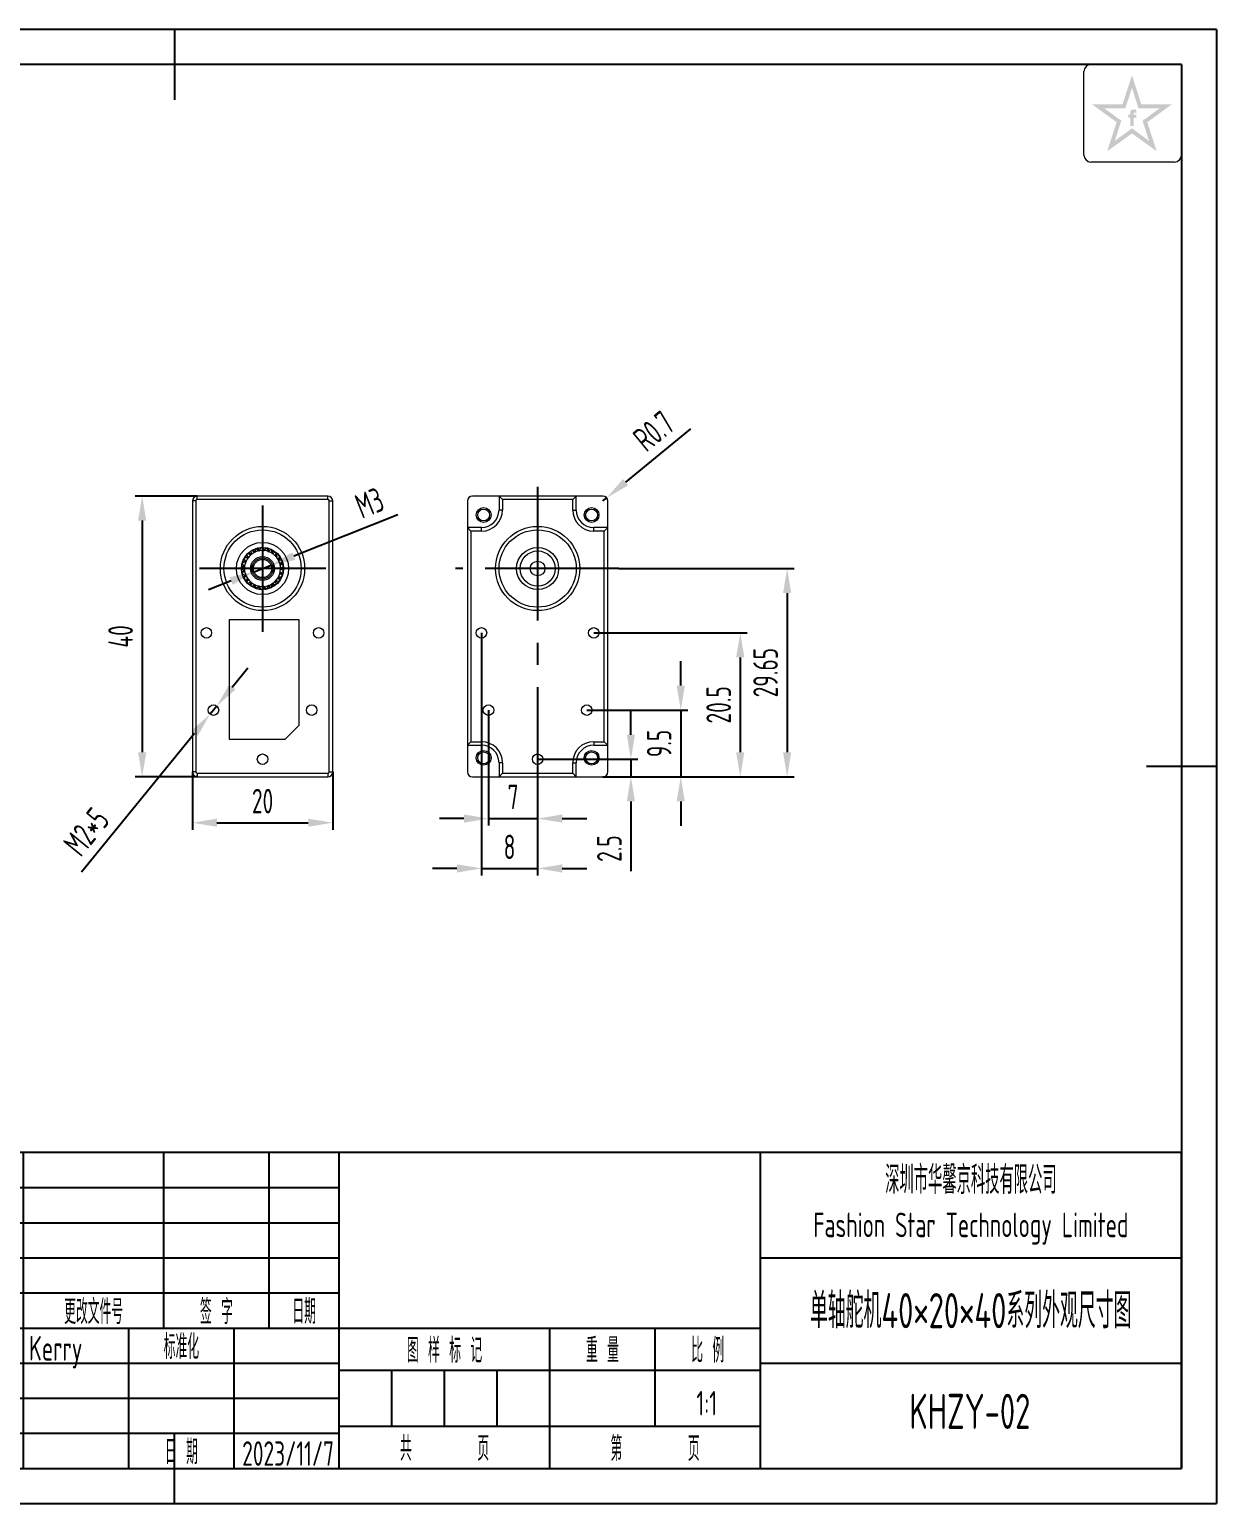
# Model space of a CAD drawing. Header units: inches. Extents: x -25 to 272, y -5 to 205.
# Drawn here: x 102.9 to 272, y -5 to 205 of the extents above; entities that cross this region are included whole.
import ezdxf
from ezdxf.enums import TextEntityAlignment as Align

# ---------------------------------------------------------------- set-up
doc = ezdxf.new("R2010")
doc.units = ezdxf.units.IN
doc.header["$MEASUREMENT"] = 0
doc.linetypes.add('CENTER2', pattern=[28.575, 19.05, -3.175, 3.175, -3.175])
for name, color, linetype in [('1轮廓实线层', 7, 'Continuous'), ('2细线层', 4, 'Continuous'), ('3中心线层', 1, 'CENTER2'), ('6文字层', 3, 'Continuous'), ('7标注层', 4, 'Continuous'), ('图框层', 7, 'Continuous')]:
    doc.layers.add(name, color=color, linetype=linetype)
doc.styles.add('PC_TEXTSTYLE', font='ISOCP.SHX', dxfattribs={"width": 0.707, "bigfont": 'GBCBIG.SHX'})
doc.styles.add('PC_TEXTSTYLE4', font='ISOCP.SHX', dxfattribs={"width": 0.707, "bigfont": 'GBCBIG.SHX'})
doc.dimstyles.new('GB_DIAMETER', dxfattribs={"dimtxt": 3.5, "dimasz": 3.5, "dimexe": 1, "dimexo": 0, "dimgap": 1.5, "dimtad": 1, "dimjust": 4, "dimdsep": 46, "dimtxsty": 'PC_TEXTSTYLE', "dimcen": 0, "dimclrd": 256, "dimclrt": 3, "dimadec": 0, "dimazin": 2, "dimtp": 0.1, "dimtm": 0.1, "dimtfac": 0.71, "dimtdec": 3, "dimtmove": 0, "dimatfit": 2, "dimfxl": 1, "dimtfill": 1, "dimarcsym": 0})
doc.dimstyles.new('GB_LINEAR', dxfattribs={"dimtxt": 3.5, "dimasz": 3.5, "dimexe": 1, "dimexo": 0, "dimgap": 1.5, "dimtad": 1, "dimdsep": 46, "dimtxsty": 'PC_TEXTSTYLE', "dimcen": 0, "dimclrd": 256, "dimclrt": 3, "dimadec": 0, "dimazin": 2, "dimtp": 0.1, "dimtm": 0.1, "dimtfac": 0.71, "dimtdec": 3, "dimtmove": 0, "dimatfit": 3, "dimfxl": 1, "dimtfill": 1, "dimarcsym": 0})
doc.dimstyles.new('GB_RADIAL', dxfattribs={"dimtxt": 3.5, "dimasz": 3.5, "dimexe": 1, "dimexo": 0, "dimgap": 1.5, "dimtad": 1, "dimjust": 4, "dimdsep": 46, "dimtxsty": 'PC_TEXTSTYLE', "dimcen": 0, "dimclrd": 256, "dimclrt": 3, "dimadec": 0, "dimazin": 2, "dimtp": 0.1, "dimtm": 0.1, "dimtfac": 0.71, "dimtdec": 3, "dimtmove": 0, "dimatfit": 2, "dimfxl": 1, "dimtfill": 1, "dimarcsym": 0})

# ---------------------------------------------------------------- blocks, each defined once
blk = doc.blocks.new('ZwmFrameMain_A4^_^无分区图框^_^landscape')
at = {"layer": '1轮廓实线层'}
for p, q in [((123.5, 205), (123.5, 195)), ((267, 200), (0, 200)), ((267, 200), (267, 0)), ((272, 100), (262, 100)), ((123.5, -5), (123.5, 5)), ((0, 0), (267, 0))]:
    blk.add_line(p, q, dxfattribs=at)
at = {"layer": '2细线层'}
for p, q in [((272, 205), (-25, 205)), ((272, 205), (272, -5)), ((-25, -5), (272, -5))]:
    blk.add_line(p, q, dxfattribs=at)
blk = doc.blocks.new('ZwmFrameMain_标题栏1')
at = {"layer": '1轮廓实线层'}
for p, q in [((-180, 0), (-180, 45)), ((0, 45), (-180, 45)), ((-172, 20), (-172, 45)), ((-165, 20), (-165, 45)), ((-145, 20), (-145, 45)), ((-130, 20), (-130, 45)), ((-120, 0), (-120, 45)), ((0, 0), (0, 45)), ((-60, 30), (0, 30)), ((-180, 20), (-60, 20)), ((-165, 0), (-165, 20)), ((-150, 0), (-150, 20)), ((-135, 0), (-135, 20)), ((-60, 15), (0, 15)), ((-180, 0), (0, 0))]:
    blk.add_line(p, q, dxfattribs=at)
at = {"layer": '1轮廓实线层', "color": 7}
for p, q in [((-60, 0), (-60, 45)), ((-180, 25), (-120, 25))]:
    blk.add_line(p, q, dxfattribs=at)
at = {"layer": '2细线层'}
for p, q in [((-180, 40), (-120, 40)), ((-180, 35), (-120, 35)), ((-180, 30), (-120, 30)), ((-90, 0), (-90, 20)), ((-75, 6), (-75, 20)), ((-180, 15), (-120, 15)), ((-120, 14), (-60, 14)), ((-112.5, 6), (-112.5, 14)), ((-105, 6), (-105, 14)), ((-97.5, 6), (-97.5, 14)), ((-180, 10), (-120, 10)), ((-180, 5), (-120, 5)), ((-120, 6), (-60, 6))]:
    blk.add_line(p, q, dxfattribs=at)
at = {"layer": '6文字层', "style": 'PC_TEXTSTYLE', "width": 0.667}
for s, p in [('标记', (-176, 22.5)), ('处数', (-168.5, 22.5)), (' 更改文件号 ', (-155, 22.5)), (' 签 字 ', (-137.5, 22.5)), (' 日期 ', (-125, 22.5)), (' 设 计 ', (-172.5, 17.51)), (' 标准化 ', (-142.5, 17.51)), (' 图 样 标 记 ', (-105, 17)), (' 重 量 ', (-82.5, 17)), (' 比 例 ', (-67.5, 17)), (' 审 核 ', (-172.5, 7.5)), (' 工 艺 ', (-172.5, 2.5)), (' 日 期 ', (-142.5, 2.5)), ('共       页', (-105, 3)), ('第       页', (-75, 3))]:
    blk.add_text(s, height=3.5, dxfattribs=at).set_placement(p, align=Align.MIDDLE)
at = {"layer": '6文字层', "style": 'PC_TEXTSTYLE', "flags": 8}
for tag, height, width, p, p2 in [('企业名称', 5, 3.445461, (-54.29, 34.82), (-5.27, 34.82)), ('产品名称或材料标记', 7, 1.034456, (-113.46, 28.64), (-66.42, 28.64)), ('图样名称', 5, 3.480264, (-54.79, 19.98), (-5.27, 19.98)), ('标准化', 3.5, 1.756036, (-133.83, 15.37), (-120.75, 15.37)), ('重量', 3.5, 2.448074, (-88.46, 7.54), (-76.55, 7.54)), ('比例', 3.5, 2.367734, (-73.35, 7.54), (-61.93, 7.54)), ('图样代号', 5, 3.489916, (-54.79, 5.63), (-5.52, 5.63)), ('审核', 3.5, 2.723972, (-163.99, 5.37), (-150.63, 5.37)), ('工艺', 3.5, 2.851598, (-164.21, 0.37), (-150.89, 0.37)), ('共几页', 3.5, 0.953151, (-108.58, 1.48), (-101.56, 1.48)), ('日期', 3.5, 2.733185, (-133.83, 0.37), (-120.75, 0.37))]:
    blk.add_attdef(tag, text='', height=height, dxfattribs=dict(at, width=width)).set_placement(p, p2, align=Align.FIT)
at = {"layer": '6文字层', "style": 'PC_TEXTSTYLE', "width": 9.901758, "flags": 8}
blk.add_attdef('设计', text='', height=3.5, rotation=359.5768, dxfattribs=at).set_placement((-164.23, 15.37), (-150.37, 15.27), align=Align.FIT)
at = {"layer": '6文字层', "color": 3, "style": 'PC_TEXTSTYLE', "width": 0.96618, "flags": 8}
blk.add_attdef('第几页', text='', height=3.5, dxfattribs=at).set_placement((-78.29, 1.5), (-71.16, 1.5), align=Align.FIT)
at = {"layer": '6文字层', "color": 0, "style": 'PC_TEXTSTYLE', "width": 0.715273, "flags": 8}
blk.add_attdef('图纸张数', text='', height=3.5, dxfattribs=at).set_placement((-2.66, -3.87), (4.46, -3.87), align=Align.FIT)
blk = doc.blocks.new('*D6')
at = {"layer": '7标注层', "color": 0, "lineweight": -2}
for p, q in [((126.77, 138.53), (117.91, 138.53)), ((126.77, 98.53), (117.91, 98.53))]:
    blk.add_line(p, q, dxfattribs=at)
at = {"layer": '7标注层', "lineweight": -2}
blk.add_line((118.91, 135.03), (118.91, 102.03), dxfattribs=at)
at = {"layer": '7标注层'}
for points in [[(119.5, 135.03), (118.33, 135.03), (118.91, 138.53)], [(118.33, 102.03), (119.5, 102.03), (118.91, 98.53)]]:
    blk.add_solid(points, dxfattribs=at)
at = {"layer": 'Defpoints', "color": 0}
for p in [(126.77, 138.53), (118.91, 98.53), (126.77, 98.53)]:
    blk.add_point(p, dxfattribs=at)
at = {"layer": '7标注层', "color": 3, "insert": (115.84, 118.53), "char_height": 3.5, "attachment_point": 5, "rotation": 90, "style": 'PC_TEXTSTYLE', "bg_fill": 3, "box_fill_scale": 1.25, "bg_fill_color": 257, "bg_fill_transparency": 0}
blk.add_mtext('40', dxfattribs=at)
blk = doc.blocks.new('*D7')
at = {"layer": '7标注层', "color": 0, "lineweight": -2}
for p, q in [((126.07, 99.23), (126.07, 90.99)), ((146.07, 99.23), (146.07, 90.99))]:
    blk.add_line(p, q, dxfattribs=at)
at = {"layer": '7标注层', "lineweight": -2}
blk.add_line((129.57, 91.99), (142.57, 91.99), dxfattribs=at)
at = {"layer": '7标注层'}
for points in [[(129.57, 92.57), (129.57, 91.41), (126.07, 91.99)], [(142.57, 91.41), (142.57, 92.57), (146.07, 91.99)]]:
    blk.add_solid(points, dxfattribs=at)
at = {"layer": 'Defpoints', "color": 0}
for p in [(126.07, 99.23), (146.07, 99.23), (146.07, 91.99)]:
    blk.add_point(p, dxfattribs=at)
at = {"layer": '7标注层', "color": 3, "insert": (136.07, 95.07), "char_height": 3.5, "attachment_point": 5, "style": 'PC_TEXTSTYLE', "bg_fill": 3, "box_fill_scale": 1.25, "bg_fill_color": 257, "bg_fill_transparency": 0}
blk.add_mtext('20', dxfattribs=at)
blk = doc.blocks.new('*D8')
at = {"layer": '7标注层', "lineweight": -2}
for p, q in [((155.34, 135.85), (140.53, 129.97)), ((134.86, 127.73), (137.27, 128.68)), ((131.6, 126.44), (128.35, 125.15))]:
    blk.add_line(p, q, dxfattribs=at)
at = {"layer": '7标注层'}
for points in [[(140.31, 130.52), (140.74, 129.43), (137.27, 128.68)], [(131.82, 125.89), (131.39, 126.98), (134.86, 127.73)]]:
    blk.add_solid(points, dxfattribs=at)
at = {"layer": 'Defpoints', "color": 0}
for p in [(137.27, 128.68), (134.86, 127.73)]:
    blk.add_point(p, dxfattribs=at)
at = {"layer": '7标注层', "color": 3, "insert": (151.31, 137.56), "char_height": 3.5, "attachment_point": 5, "rotation": 21.6304, "style": 'PC_TEXTSTYLE', "bg_fill": 3, "box_fill_scale": 1.25, "bg_fill_color": 257, "bg_fill_transparency": 0}
blk.add_mtext('M3', dxfattribs=at)
blk = doc.blocks.new('*D9')
at = {"layer": '7标注层', "color": 0, "lineweight": -2}
for p, q in [((168.26, 108.03), (168.26, 91.58)), ((175.26, 97.48), (175.26, 91.58))]:
    blk.add_line(p, q, dxfattribs=at)
at = {"layer": '7标注层', "lineweight": -2}
for p, q in [((164.76, 92.58), (161.26, 92.58)), ((168.26, 92.58), (175.26, 92.58)), ((178.76, 92.58), (182.26, 92.58))]:
    blk.add_line(p, q, dxfattribs=at)
at = {"layer": '7标注层'}
for points in [[(164.76, 92), (164.76, 93.17), (168.26, 92.58)], [(178.76, 93.17), (178.76, 92), (175.26, 92.58)]]:
    blk.add_solid(points, dxfattribs=at)
at = {"layer": 'Defpoints', "color": 0}
blk.add_point((168.26, 108.03), dxfattribs=at)
at = {"layer": '7标注层', "color": 3, "insert": (171.76, 95.66), "char_height": 3.5, "attachment_point": 5, "style": 'PC_TEXTSTYLE', "bg_fill": 3, "box_fill_scale": 1.25, "bg_fill_color": 257, "bg_fill_transparency": 0}
blk.add_mtext('7', dxfattribs=at)
at = {"layer": 'Defpoints', "color": 0}
for p in [(175.26, 97.48), (175.26, 92.58)]:
    blk.add_point(p, dxfattribs=at)
blk = doc.blocks.new('*D10')
at = {"layer": '7标注层', "color": 0, "lineweight": -2}
for p, q in [((167.26, 119.03), (167.26, 84.48)), ((175.26, 97.48), (175.26, 84.48))]:
    blk.add_line(p, q, dxfattribs=at)
at = {"layer": '7标注层', "lineweight": -2}
for p, q in [((163.76, 85.48), (160.26, 85.48)), ((167.26, 85.48), (175.26, 85.48)), ((178.76, 85.48), (182.26, 85.48))]:
    blk.add_line(p, q, dxfattribs=at)
at = {"layer": '7标注层'}
for points in [[(163.76, 84.89), (163.76, 86.06), (167.26, 85.48)], [(178.76, 86.06), (178.76, 84.89), (175.26, 85.48)]]:
    blk.add_solid(points, dxfattribs=at)
at = {"layer": 'Defpoints', "color": 0}
for p in [(167.26, 119.03), (175.26, 97.48), (175.26, 85.48)]:
    blk.add_point(p, dxfattribs=at)
at = {"layer": '7标注层', "color": 3, "insert": (171.26, 88.55), "char_height": 3.5, "attachment_point": 5, "style": 'PC_TEXTSTYLE', "bg_fill": 3, "box_fill_scale": 1.25, "bg_fill_color": 257, "bg_fill_transparency": 0}
blk.add_mtext('8', dxfattribs=at)
blk = doc.blocks.new('*D11')
at = {"layer": '7标注层', "lineweight": -2}
for p, q in [((188.55, 104.53), (188.55, 108.03)), ((188.55, 101.03), (188.55, 98.53)), ((188.55, 95.03), (188.55, 85.07))]:
    blk.add_line(p, q, dxfattribs=at)
at = {"layer": '7标注层', "color": 0, "lineweight": -2}
for p, q in [((175.26, 101.03), (189.55, 101.03)), ((184.56, 98.53), (189.55, 98.53))]:
    blk.add_line(p, q, dxfattribs=at)
at = {"layer": '7标注层'}
for points in [[(187.97, 104.53), (189.14, 104.53), (188.55, 101.03)], [(189.14, 95.03), (187.97, 95.03), (188.55, 98.53)]]:
    blk.add_solid(points, dxfattribs=at)
at = {"layer": 'Defpoints', "color": 0}
for p in [(175.26, 101.03), (184.56, 98.53), (188.55, 98.53)]:
    blk.add_point(p, dxfattribs=at)
at = {"layer": '7标注层', "color": 3, "insert": (185.48, 88.3), "char_height": 3.5, "attachment_point": 5, "rotation": 90, "style": 'PC_TEXTSTYLE', "bg_fill": 3, "box_fill_scale": 1.25, "bg_fill_color": 257, "bg_fill_transparency": 0}
blk.add_mtext('2.5', dxfattribs=at)
blk = doc.blocks.new('*D12')
at = {"layer": '7标注层', "lineweight": -2}
for p, q in [((195.66, 111.53), (195.66, 115.03)), ((195.66, 108.03), (195.66, 98.53)), ((195.66, 95.03), (195.66, 91.53))]:
    blk.add_line(p, q, dxfattribs=at)
at = {"layer": '7标注层', "color": 0, "lineweight": -2}
for p, q in [((182.26, 108.03), (196.66, 108.03)), ((184.56, 98.53), (196.66, 98.53))]:
    blk.add_line(p, q, dxfattribs=at)
at = {"layer": '7标注层'}
for points in [[(195.07, 111.53), (196.24, 111.53), (195.66, 108.03)], [(196.24, 95.03), (195.07, 95.03), (195.66, 98.53)]]:
    blk.add_solid(points, dxfattribs=at)
at = {"layer": 'Defpoints', "color": 0}
for p in [(182.26, 108.03), (184.56, 98.53), (195.66, 98.53)]:
    blk.add_point(p, dxfattribs=at)
at = {"layer": '7标注层', "color": 3, "insert": (192.58, 103.28), "char_height": 3.5, "attachment_point": 5, "rotation": 90, "style": 'PC_TEXTSTYLE', "bg_fill": 3, "box_fill_scale": 1.25, "bg_fill_color": 257, "bg_fill_transparency": 0}
blk.add_mtext('9.5', dxfattribs=at)
blk = doc.blocks.new('*D13')
at = {"layer": '7标注层', "color": 0, "lineweight": -2}
for p, q in [((183.26, 119.03), (205.14, 119.03)), ((196.66, 98.53), (205.14, 98.53))]:
    blk.add_line(p, q, dxfattribs=at)
at = {"layer": '7标注层', "lineweight": -2}
blk.add_line((204.14, 115.53), (204.14, 102.03), dxfattribs=at)
at = {"layer": '7标注层'}
for points in [[(204.72, 115.53), (203.55, 115.53), (204.14, 119.03)], [(203.55, 102.03), (204.72, 102.03), (204.14, 98.53)]]:
    blk.add_solid(points, dxfattribs=at)
at = {"layer": 'Defpoints', "color": 0}
for p in [(183.26, 119.03), (196.66, 98.53), (204.14, 98.53)]:
    blk.add_point(p, dxfattribs=at)
at = {"layer": '7标注层', "color": 3, "insert": (201.06, 108.78), "char_height": 3.5, "attachment_point": 5, "rotation": 90, "style": 'PC_TEXTSTYLE', "bg_fill": 3, "box_fill_scale": 1.25, "bg_fill_color": 257, "bg_fill_transparency": 0}
blk.add_mtext('20.5', dxfattribs=at)
blk = doc.blocks.new('*D14')
at = {"layer": '7标注层', "color": 0, "lineweight": -2}
for p, q in [((186.85, 128.21), (211.82, 128.21)), ((184.56, 98.53), (211.82, 98.53))]:
    blk.add_line(p, q, dxfattribs=at)
at = {"layer": '7标注层', "lineweight": -2}
blk.add_line((210.82, 124.71), (210.82, 102.03), dxfattribs=at)
at = {"layer": '7标注层'}
for points in [[(211.4, 124.71), (210.23, 124.71), (210.82, 128.21)], [(210.23, 102.03), (211.4, 102.03), (210.82, 98.53)]]:
    blk.add_solid(points, dxfattribs=at)
at = {"layer": 'Defpoints', "color": 0}
for p in [(186.85, 128.21), (184.56, 98.53), (210.82, 98.53)]:
    blk.add_point(p, dxfattribs=at)
at = {"layer": '7标注层', "color": 3, "insert": (207.74, 113.37), "char_height": 3.5, "attachment_point": 5, "rotation": 90, "style": 'PC_TEXTSTYLE', "bg_fill": 3, "box_fill_scale": 1.25, "bg_fill_color": 257, "bg_fill_transparency": 0}
blk.add_mtext('29.65', dxfattribs=at)
blk = doc.blocks.new('*D15')
at = {"layer": '7标注层', "lineweight": -2}
for p, q in [((197.03, 148.09), (187.8, 140.5)), ((184.56, 137.83), (185.1, 138.28))]:
    blk.add_line(p, q, dxfattribs=at)
at = {"layer": '7标注层'}
blk.add_solid([(187.43, 140.95), (188.17, 140.05), (185.1, 138.28)], dxfattribs=at)
at = {"layer": 'Defpoints', "color": 0}
for p in [(184.56, 137.83), (185.1, 138.28)]:
    blk.add_point(p, dxfattribs=at)
at = {"layer": '7标注层', "color": 3, "insert": (191.81, 147.78), "char_height": 3.5, "attachment_point": 5, "rotation": 39.4497, "style": 'PC_TEXTSTYLE', "bg_fill": 3, "box_fill_scale": 1.25, "bg_fill_color": 257, "bg_fill_transparency": 0}
blk.add_mtext('R0.7', dxfattribs=at)
blk = doc.blocks.new('*D16')
at = {"layer": '7标注层', "lineweight": -2}
for p, q in [((131.75, 111.32), (133.96, 114.04)), ((129.54, 108.61), (128.59, 107.45)), ((110.28, 85), (126.38, 104.74))]:
    blk.add_line(p, q, dxfattribs=at)
at = {"layer": '7标注层'}
for points in [[(131.3, 111.69), (132.2, 110.96), (129.54, 108.61)], [(126.83, 104.37), (125.93, 105.11), (128.59, 107.45)]]:
    blk.add_solid(points, dxfattribs=at)
at = {"layer": 'Defpoints', "color": 0}
for p in [(128.59, 107.45), (129.54, 108.61)]:
    blk.add_point(p, dxfattribs=at)
at = {"layer": '7标注层', "color": 3, "insert": (110.96, 90.7), "char_height": 3.5, "attachment_point": 5, "rotation": 50.7993, "style": 'PC_TEXTSTYLE', "bg_fill": 3, "box_fill_scale": 1.25, "bg_fill_color": 257, "bg_fill_transparency": 0}
blk.add_mtext('M2*5', dxfattribs=at)

msp = doc.modelspace()

# ---------------------------------------------------------------- hatches: boundary and pattern name
at = {"layer": '6文字层', "lineweight": 5}
h = msp.add_hatch(color=2, dxfattribs=at)
edge = h.paths.add_edge_path(flags=0)
edge.add_line((260.172, 192.419), (260.567, 192.419))
edge.add_line((260.567, 192.419), (260.567, 192.845))
edge.add_line((260.567, 192.845), (260.176, 192.845))
edge.add_line((260.176, 192.845), (260.176, 193.053))
edge.add_spline(control_points=[(260.176, 193.053), (260.176, 193.078), (260.175, 193.174), (260.364, 193.144), (260.482, 193.127), (260.549, 193.11), (260.577, 193.102)], knot_values=[0, 0, 0, 0, 1.4943482, 5.8188355, 8.4876202, 10.3632598, 10.3632598, 10.3632598, 10.3632598], degree=3, periodic=0)
edge.add_line((260.577, 193.102), (260.577, 193.539))
edge.add_spline(control_points=[(260.577, 193.539), (260.505, 193.556), (260.332, 193.597), (260.084, 193.618), (259.855, 193.514), (259.739, 193.37), (259.72, 193.26), (259.714, 193.229)], knot_values=[0, 0, 0, 0, 4.9341397, 11.9452686, 16.0265909, 21.3569295, 23.4510995, 23.4510995, 23.4510995, 23.4510995], degree=3, periodic=0)
edge.add_line((259.714, 193.229), (259.714, 192.845))
edge.add_line((259.714, 192.845), (259.428, 192.845))
edge.add_line((259.428, 192.845), (259.428, 192.419))
edge.add_line((259.428, 192.419), (259.717, 192.419))
edge.add_line((259.717, 192.419), (259.717, 191.229))
edge.add_line((259.717, 191.229), (260.172, 191.229))
edge.add_line((260.172, 191.229), (260.172, 192.419))
h.paths.add_polyline_path([(265.628, 194.333), (261.288, 194.333), (259.948, 198.473), (258.608, 194.333), (254.268, 194.333), (257.762, 191.785), (256.422, 187.656), (259.948, 190.181), (263.474, 187.656), (262.134, 191.785)])
h.paths.add_polyline_path([(261.461, 191.997), (262.394, 189.124), (259.948, 190.914), (257.502, 189.124), (258.434, 191.997), (255.981, 193.786), (259.012, 193.786), (259.948, 196.673), (260.883, 193.786), (263.915, 193.786)], flags=16)

# ---------------------------------------------------------------- linework, layer by layer
at = {"color": 7, "lineweight": 0}
for p, q in [((126.565, 137.831), (126.065, 137.831)), ((126.065, 137.831), (126.065, 99.231)), ((126.565, 137.831), (126.565, 99.231)), ((145.365, 138.531), (126.765, 138.531)), ((126.765, 138.031), (126.765, 138.531)), ((145.365, 138.031), (126.765, 138.031)), ((145.365, 138.031), (145.365, 138.531)), ((145.565, 137.831), (146.065, 137.831)), ((145.565, 99.231), (145.565, 137.831)), ((146.065, 99.231), (146.065, 137.831)), ((134.361, 130.157), (133.964, 130.305)), ((134.464, 130.271), (134.1, 130.432)), ((134.397, 130.663), (134.468, 130.245)), ((134.9, 130.52), (134.552, 130.761)), ((135.027, 130.604), (134.716, 130.851)), ((135.061, 131), (135.025, 130.579)), ((135.512, 130.737), (135.235, 131.057)), ((135.657, 130.787), (135.416, 131.104)), ((135.787, 131.163), (135.648, 130.763)), ((136.159, 130.795), (135.971, 131.174)), ((136.311, 130.807), (136.157, 131.174)), ((136.531, 131.139), (136.297, 130.786)), ((136.8, 130.69), (136.712, 131.104)), ((136.951, 130.665), (136.893, 131.058)), ((137.246, 130.931), (136.932, 130.647)), ((137.395, 130.43), (137.412, 130.853)), ((137.887, 130.551), (137.512, 130.355)), ((137.534, 130.367), (137.576, 130.763)), ((137.906, 130.029), (138.028, 130.434)), ((138.026, 129.934), (138.164, 130.307)), ((133.487, 128.461), (133.097, 128.297)), ((133.097, 128.114), (133.487, 127.95)), ((133.484, 128.614), (133.108, 128.484)), ((133.167, 128.855), (133.504, 128.599)), ((133.632, 129.095), (133.213, 129.033)), ((133.667, 129.244), (133.27, 129.21)), ((133.42, 129.555), (133.683, 129.223)), ((133.929, 129.672), (133.508, 129.716)), ((134, 129.807), (133.608, 129.874)), ((133.839, 130.171), (134.011, 129.784)), ((138.413, 130.025), (138.001, 129.928)), ((138.302, 129.514), (138.521, 129.876)), ((138.792, 129.384), (138.368, 129.393)), ((138.394, 129.392), (138.621, 129.719)), ((138.557, 128.917), (138.859, 129.213)), ((138.999, 128.669), (138.591, 128.783)), ((138.616, 128.776), (138.917, 129.036)), ((138.655, 128.275), (139.022, 128.487)), ((139.022, 127.925), (138.655, 128.136)), ((138.678, 128.123), (139.034, 128.3)), ((133.463, 127.96), (133.132, 127.739)), ((133.504, 127.812), (133.167, 127.556)), ((133.213, 127.378), (133.632, 127.317)), ((133.606, 127.32), (133.34, 127.025)), ((133.683, 127.188), (133.42, 126.856)), ((133.508, 126.695), (133.929, 126.739)), ((133.904, 126.737), (133.72, 126.384)), ((134.011, 126.627), (133.839, 126.24)), ((133.964, 126.107), (134.361, 126.254)), ((134.337, 126.245), (134.246, 125.858)), ((134.468, 126.166), (134.397, 125.748)), ((137.512, 126.056), (137.887, 125.86)), ((138.028, 125.977), (137.906, 126.382)), ((137.913, 126.358), (138.294, 126.243)), ((138.001, 126.483), (138.413, 126.386)), ((138.521, 126.535), (138.302, 126.897)), ((138.315, 126.875), (138.712, 126.859)), ((138.368, 127.019), (138.792, 127.027)), ((138.859, 127.198), (138.557, 127.494)), ((138.575, 127.476), (138.964, 127.559)), ((138.591, 127.629), (138.999, 127.742)), ((134.552, 125.65), (134.9, 125.892)), ((134.879, 125.877), (134.887, 125.479)), ((135.025, 125.833), (135.061, 125.411)), ((135.235, 125.354), (135.512, 125.674)), ((135.495, 125.655), (135.602, 125.272)), ((135.648, 125.648), (135.787, 125.249)), ((135.971, 125.237), (136.159, 125.616)), ((136.147, 125.593), (136.346, 125.249)), ((136.297, 125.625), (136.531, 125.272)), ((136.712, 125.307), (136.8, 125.721)), ((136.795, 125.696), (137.073, 125.412)), ((136.932, 125.764), (137.246, 125.48)), ((137.412, 125.559), (137.395, 125.982)), ((137.396, 125.956), (137.736, 125.75)), ((126.565, 99.231), (126.065, 99.231)), ((126.765, 99.031), (126.765, 98.531)), ((126.765, 99.031), (145.365, 99.031)), ((145.365, 99.031), (145.365, 98.531)), ((145.565, 99.231), (146.065, 99.231)), ((126.765, 98.531), (145.365, 98.531))]:
    msp.add_line(p, q, dxfattribs=at)
at = {"color": 7, "linetype": 'Continuous', "lineweight": 0}
for p, q in [((165.26, 137.831), (165.26, 99.231)), ((184.56, 138.531), (165.96, 138.531)), ((169.76, 138.531), (170.26, 138.031)), ((169.76, 138.531), (169.76, 136.531)), ((170.26, 136.531), (169.76, 136.531)), ((180.26, 138.031), (170.26, 138.031)), ((170.26, 138.031), (170.26, 136.531)), ((180.26, 138.031), (180.76, 138.531)), ((180.26, 136.531), (180.26, 138.031)), ((180.26, 136.531), (180.76, 136.531)), ((180.76, 136.531), (180.76, 138.531)), ((185.26, 99.231), (185.26, 137.831)), ((167.26, 134.031), (165.26, 134.031)), ((165.76, 133.531), (165.26, 134.031)), ((167.26, 133.531), (165.76, 133.531)), ((165.76, 133.531), (165.76, 103.531)), ((167.26, 133.531), (167.26, 134.031)), ((185.26, 134.031), (183.26, 134.031)), ((183.26, 133.531), (183.26, 134.031)), ((184.76, 133.531), (183.26, 133.531)), ((185.26, 134.031), (184.76, 133.531)), ((184.76, 103.531), (184.76, 133.531)), ((131.288, 120.897), (131.288, 103.897)), ((141.288, 120.897), (131.288, 120.897)), ((141.288, 105.897), (141.288, 120.897)), ((141.288, 105.897), (139.288, 103.897)), ((131.288, 103.897), (139.288, 103.897)), ((165.26, 103.031), (165.76, 103.531)), ((165.26, 103.031), (167.26, 103.031)), ((165.76, 103.531), (167.26, 103.531)), ((167.26, 103.531), (167.26, 103.031)), ((183.26, 103.531), (183.26, 103.031)), ((183.26, 103.531), (184.76, 103.531)), ((183.26, 103.031), (185.26, 103.031)), ((184.76, 103.531), (185.26, 103.031)), ((169.76, 100.531), (169.76, 98.531)), ((170.26, 100.531), (169.76, 100.531)), ((170.26, 99.031), (169.76, 98.531)), ((170.26, 100.531), (170.26, 99.031)), ((170.26, 99.031), (180.26, 99.031)), ((180.26, 99.031), (180.26, 100.531)), ((180.26, 100.531), (180.76, 100.531)), ((180.76, 98.531), (180.26, 99.031)), ((180.76, 98.531), (180.76, 100.531)), ((165.96, 98.531), (184.56, 98.531))]:
    msp.add_line(p, q, dxfattribs=at)
for centre, radius in [((167.571, 135.831), 1.05), ((167.571, 135.831), 0.85), ((182.949, 135.831), 1.05), ((182.949, 135.831), 0.85), ((175.26, 128.206), 6), ((175.26, 128.206), 5.5), ((175.26, 128.206), 3), ((175.26, 128.206), 2.5), ((175.26, 128.206), 1.05), ((167.571, 101.231), 1.05), ((167.571, 101.231), 0.85), ((175.26, 101.031), 0.75), ((182.949, 101.231), 1.05), ((182.949, 101.231), 0.85)]:
    msp.add_circle(centre, radius, dxfattribs=at)
at = {"color": 7, "lineweight": 0}
for centre, radius in [((136.065, 128.206), 6), ((136.065, 128.206), 5.5), ((136.065, 128.206), 3.719), ((136.065, 128.206), 3), ((136.065, 128.206), 1.7), ((136.065, 128.206), 1.5), ((136.065, 128.206), 1.3), ((128.065, 119.031), 0.75), ((144.065, 119.031), 0.75), ((167.26, 119.031), 0.75), ((183.26, 119.031), 0.75), ((129.065, 108.031), 0.75), ((143.065, 108.031), 0.75), ((168.26, 108.031), 0.75), ((182.26, 108.031), 0.75), ((136.065, 101.031), 0.75)]:
    msp.add_circle(centre, radius, dxfattribs=at)
for centre, radius, start, end in [((126.765, 137.831), 0.7, 90, 180), ((126.765, 137.831), 0.2, 90, 180), ((145.365, 137.831), 0.7, 0, 90), ((145.365, 137.831), 0.2, 0, 90), ((136.065, 128.206), 2.97, 135.02872, 138.57128), ((136.065, 128.206), 2.97, 131.42872, 134.97128), ((134.389, 130.232), 0.08, 249.6, 9.6), ((136.065, 128.206), 2.57, 303.56618, 130.73724), ((136.065, 128.206), 2.97, 120.62872, 124.17128), ((136.065, 128.206), 2.97, 117.02872, 120.57128), ((134.946, 130.585), 0.08, 235.2, 355.2), ((136.065, 128.206), 2.97, 106.22872, 109.77128), ((136.065, 128.206), 2.97, 102.62872, 106.17128), ((135.573, 130.789), 0.08, 220.8, 340.8), ((136.065, 128.206), 2.97, 91.82872, 95.37128), ((136.065, 128.206), 2.97, 88.22872, 91.77128), ((136.231, 130.83), 0.08, 206.4, 326.4), ((136.065, 128.206), 2.97, 77.42872, 80.97128), ((136.065, 128.206), 2.97, 73.82872, 77.37128), ((136.878, 130.707), 0.08, 192, 312), ((136.065, 128.206), 2.97, 63.02872, 66.57128), ((137.475, 130.426), 0.08, 177.6, 297.6), ((136.065, 128.206), 2.97, 59.42872, 62.97128), ((136.065, 128.206), 2.97, 48.62872, 52.17128), ((136.065, 128.206), 2.97, 45.02872, 48.57128), ((136.065, 128.206), 2.97, 178.22872, 181.77128), ((136.065, 128.206), 2.97, 174.62872, 178.17128), ((136.065, 128.206), 2.97, 163.82872, 167.37128), ((136.065, 128.206), 2.97, 160.22872, 163.77128), ((136.065, 128.206), 2.97, 149.42872, 152.97128), ((133.456, 128.535), 0.08, 292.8, 52.8), ((136.065, 128.206), 2.57, 130.78516, 229.21484), ((136.065, 128.206), 2.97, 145.82872, 149.37128), ((133.62, 129.174), 0.08, 278.4, 38.4), ((133.938, 129.751), 0.08, 264, 24), ((137.983, 130.006), 0.08, 163.2, 283.2), ((138.37, 129.473), 0.08, 148.8, 268.8), ((136.065, 128.206), 2.97, 34.22872, 37.77128), ((136.065, 128.206), 2.97, 30.62872, 34.17128), ((138.613, 128.86), 0.08, 134.4, 254.4), ((138.695, 128.206), 0.08, 120, 240), ((136.065, 128.206), 2.97, 19.82872, 23.37128), ((136.065, 128.206), 2.97, 16.22872, 19.77128), ((136.065, 128.206), 2.97, 5.42872, 8.97128), ((136.065, 128.206), 2.97, 1.82872, 5.37128), ((136.065, 128.206), 2.97, 189.02872, 192.57128), ((136.065, 128.206), 2.97, 192.62872, 196.17128), ((136.065, 128.206), 2.97, 203.42872, 206.97128), ((136.065, 128.206), 2.97, 207.02872, 210.57128), ((133.456, 127.876), 0.08, 307.2, 67.2), ((133.62, 127.237), 0.08, 321.6, 81.6), ((136.065, 128.206), 2.97, 217.82872, 221.37128), ((136.065, 128.206), 2.97, 221.42872, 224.97128), ((133.938, 126.66), 0.08, 336, 96), ((134.389, 126.179), 0.08, 350.4, 110.4), ((136.065, 128.206), 2.57, 229.23488, 303.3557), ((137.475, 125.985), 0.08, 62.4, 182.4), ((137.983, 126.405), 0.08, 76.8, 196.8), ((138.37, 126.939), 0.08, 91.2, 211.2), ((136.065, 128.206), 2.97, 318.62872, 322.17128), ((136.065, 128.206), 2.97, 322.22872, 325.77128), ((138.613, 127.552), 0.08, 105.6, 225.6), ((136.065, 128.206), 2.97, 333.02872, 336.57128), ((136.065, 128.206), 2.97, 336.62872, 340.17128), ((136.065, 128.206), 2.97, 347.42872, 350.97128), ((136.065, 128.206), 2.97, 351.02872, 354.57128), ((136.065, 128.206), 2.97, 232.22872, 235.77128), ((136.065, 128.206), 2.97, 235.82872, 239.37128), ((136.065, 128.206), 2.97, 246.62872, 250.17128), ((134.946, 125.826), 0.08, 4.8, 124.8), ((136.065, 128.206), 2.97, 250.22872, 253.77128), ((135.573, 125.622), 0.08, 19.2, 139.2), ((136.065, 128.206), 2.97, 261.02872, 264.57128), ((136.065, 128.206), 2.97, 264.62872, 268.17128), ((136.231, 125.581), 0.08, 33.6, 153.6), ((136.065, 128.206), 2.97, 275.42872, 278.97128), ((136.065, 128.206), 2.97, 279.02872, 282.57128), ((136.878, 125.704), 0.08, 48, 168), ((136.065, 128.206), 2.97, 289.82872, 293.37128), ((136.065, 128.206), 2.97, 293.42872, 296.97128), ((136.065, 128.206), 2.97, 304.22872, 307.77128), ((136.065, 128.206), 2.97, 307.82872, 311.37128), ((126.765, 99.231), 0.7, 180, 270), ((126.765, 99.231), 0.2, 180, 270), ((145.365, 99.231), 0.2, 270, 0), ((145.365, 99.231), 0.7, 270, 0)]:
    msp.add_arc(centre, radius, start, end, dxfattribs=at)
at = {"color": 7, "linetype": 'Continuous', "lineweight": 0}
for centre, radius, start, end in [((165.96, 137.831), 0.7, 90, 180), ((167.26, 136.531), 3, 270, 0), ((167.26, 136.531), 2.5, 270, 0), ((183.26, 136.531), 3, 180, 270), ((183.26, 136.531), 2.5, 180, 270), ((184.56, 137.831), 0.7, 0, 90), ((167.26, 100.531), 3, 0, 90), ((167.26, 100.531), 2.5, 0, 90), ((183.26, 100.531), 3, 90, 180), ((183.26, 100.531), 2.5, 90, 180), ((165.96, 99.231), 0.7, 180, 270), ((184.56, 99.231), 0.7, 270, 0)]:
    msp.add_arc(centre, radius, start, end, dxfattribs=at)
at = {"layer": '3中心线层'}
for p, q in [((175.26, 139.866), (175.26, 97.476)), ((186.851, 128.206), (163.557, 128.206))]:
    msp.add_line(p, q, dxfattribs=at)
at = {"layer": '6文字层', "color": 212, "lineweight": 5}
for p, q in [((254.107, 200), (267, 200)), ((267, 200), (267, 187.117)), ((253.11, 187.117), (253.11, 199.003)), ((266.003, 186.12), (254.107, 186.12))]:
    msp.add_line(p, q, dxfattribs=at)
for centre, start, end in [((254.107, 199.003), 90, 180), ((254.107, 187.117), 180, 270), ((266.003, 187.117), 270, 0)]:
    msp.add_arc(centre, 0.997, start, end, dxfattribs=at)

# ---------------------------------------------------------------- block references
at = {"layer": '图框层'}
msp.add_blockref('ZwmFrameMain_A4^_^无分区图框^_^landscape', (0, 0), dxfattribs=at)
ref = msp.add_blockref('ZwmFrameMain_标题栏1', (267, 0), dxfattribs=at)
ref.add_attrib('设计', 'Kerry', (102.771, 15.372), dxfattribs={"layer": '6文字层', "height": 3.5, "rotation": 359.57685, "style": 'PC_TEXTSTYLE', "width": 0.707})
ref.add_attrib('日期', '2023/11/7', dxfattribs={"layer": '6文字层', "height": 3.5, "style": 'PC_TEXTSTYLE', "width": 0.650093}).set_placement((133.165, 0.371), (146.248, 0.371), align=Align.FIT)
ref.add_attrib('图样名称', '单轴舵机40×20×40系列外观尺寸图', dxfattribs={"layer": '6文字层', "height": 5, "style": 'PC_TEXTSTYLE', "width": 0.707}).set_placement((236.973, 19.978), align=Align.CENTER)
ref.add_attrib('图样代号', 'KHZY-02', dxfattribs={"layer": '6文字层', "height": 5, "style": 'PC_TEXTSTYLE', "width": 0.707}).set_placement((236.85, 5.63), align=Align.CENTER)
ref.add_attrib('比例', '1:1', dxfattribs={"layer": '6文字层', "height": 3.5, "style": 'PC_TEXTSTYLE', "width": 0.707}).set_placement((199.359, 7.542), align=Align.CENTER)

# ---------------------------------------------------------------- texts
at = {"layer": '6文字层', "insert": (237, 37.5), "char_height": 3.5, "width": 60, "attachment_point": 5, "style": 'PC_TEXTSTYLE4'}
msp.add_mtext('{\\H1.142857x;深圳市华馨京科技有限公司}\\P\\pxsm1,qc;Fashion Star Technology Limited', dxfattribs=at)

# ---------------------------------------------------------------- next in the draw order: dimensions: what is measured, and where the dimension line sits
at = {"layer": '7标注层'}
dim = msp.add_radius_dim(center=(184.56, 137.831), mpoint=(185.1, 138.275), dimstyle='GB_RADIAL', override={"dimscale": 1, "dimgap": 1.5, "dimtad": 1, "dimjust": 4, "dimtih": 0, "dimtoh": 0, "dimdec": 2, "dimlfac": 1, "dimse1": 0, "dimse2": 0, "dimsd1": 0, "dimsd2": 0, "dimtix": 0, "dimtofl": 1, "dimatfit": 0, "dimtvp": 0.1}, dxfattribs=at)
dim.commit()
dim.dimension.update_dxf_attribs({"geometry": '*D15', "text_midpoint": (187.347, 140.124), "dimtype": 164})
dim = msp.add_diameter_dim_2p(p1=(134.857, 127.726), p2=(137.274, 128.685), text='M3', dimstyle='GB_DIAMETER', override={"dimscale": 1, "dimgap": 1.5, "dimtad": 1, "dimjust": 4, "dimtih": 0, "dimtoh": 0, "dimdec": 2, "dimlfac": 1, "dimpost": '<>', "dimcen": 0, "dimse1": 0, "dimse2": 0, "dimsd1": 0, "dimsd2": 0, "dimtix": 0, "dimtofl": 1, "dimatfit": 0, "dimtvp": 0.1}, dxfattribs=at)
dim.commit()
dim.dimension.update_dxf_attribs({"geometry": '*D8', "text_midpoint": (152.447, 134.702), "dimtype": 163})
dim = msp.add_linear_dim(base=(118.913, 98.531), p1=(126.765, 138.531), p2=(126.765, 98.531), angle=90, dimstyle='GB_LINEAR', override={"dimscale": 1, "dimgap": 1.5, "dimtad": 1, "dimjust": 0, "dimdec": 2, "dimlfac": 1, "dimse1": 0, "dimse2": 0, "dimsd1": 0, "dimsd2": 0, "dimclrd": 256, "dimclre": 0, "dimtofl": 1, "dimtvp": 0.1}, dxfattribs=at)
dim.commit()
dim.dimension.update_dxf_attribs({"geometry": '*D6', "text_midpoint": (115.836, 118.531)})
dim = msp.add_linear_dim(base=(175.26, 92.584), p1=(168.26, 108.031), p2=(175.26, 97.476), dimstyle='GB_LINEAR', override={"dimscale": 1, "dimgap": 1.5, "dimtad": 1, "dimjust": 0, "dimdec": 2, "dimlfac": 1, "dimse1": 0, "dimse2": 0, "dimsd1": 0, "dimsd2": 0, "dimclrd": 256, "dimclre": 0, "dimtofl": 1, "dimtvp": 0.1}, dxfattribs=at)
dim.commit()
dim.dimension.update_dxf_attribs({"geometry": '*D9', "text_midpoint": (171.76, 95.659)})

# ---------------------------------------------------------------- next in the draw order: linework, layer by layer
at = {"layer": '3中心线层'}
for p, q in [((136.065, 137.206), (136.065, 119.206)), ((145.065, 128.206), (127.065, 128.206))]:
    msp.add_line(p, q, dxfattribs=at)

# ---------------------------------------------------------------- next in the draw order: dimensions: what is measured, and where the dimension line sits
at = {"layer": '7标注层'}
for base, p1, p2, picture, middle in [((175.26, 85.476), (167.26, 119.031), (175.26, 97.476), '*D10', (171.26, 88.551)), ((146.065, 91.99), (126.065, 99.231), (146.065, 99.231), '*D7', (136.065, 95.067))]:
    dim = msp.add_linear_dim(base=base, p1=p1, p2=p2, dimstyle='GB_LINEAR', override={"dimscale": 1, "dimgap": 1.5, "dimtad": 1, "dimjust": 0, "dimdec": 2, "dimlfac": 1, "dimse1": 0, "dimse2": 0, "dimsd1": 0, "dimsd2": 0, "dimclrd": 256, "dimclre": 0, "dimtofl": 1, "dimtvp": 0.1}, dxfattribs=at)
    dim.commit()
    dim.dimension.update_dxf_attribs({"geometry": picture, "text_midpoint": middle})

# ---------------------------------------------------------------- next in the draw order: dimensions: what is measured, and where the dimension line sits
dim = msp.add_diameter_dim_2p(p1=(129.539, 108.612), p2=(128.591, 107.449), text='M2*5', dimstyle='GB_DIAMETER', override={"dimscale": 1, "dimgap": 1.5, "dimtad": 1, "dimjust": 4, "dimtih": 0, "dimtoh": 0, "dimdec": 2, "dimlfac": 1, "dimpost": '<>', "dimcen": 0, "dimse1": 0, "dimse2": 0, "dimsd1": 0, "dimsd2": 0, "dimtix": 0, "dimtofl": 1, "dimatfit": 0, "dimtvp": 0.1}, dxfattribs=at)
dim.commit()
dim.dimension.update_dxf_attribs({"geometry": '*D16', "text_midpoint": (113.342, 88.752), "dimtype": 163})
dim = msp.add_linear_dim(base=(188.552, 98.531), p1=(175.26, 101.031), p2=(184.56, 98.531), angle=90, dimstyle='GB_LINEAR', override={"dimscale": 1, "dimgap": 1.5, "dimtad": 1, "dimjust": 0, "dimdec": 2, "dimlfac": 1, "dimse1": 0, "dimse2": 0, "dimsd1": 0, "dimsd2": 0, "dimclrd": 256, "dimclre": 0, "dimtofl": 1, "dimtvp": 0.1}, dxfattribs=at)
dim.commit()
dim.dimension.update_dxf_attribs({"geometry": '*D11', "text_midpoint": (185.477, 88.298)})

# ---------------------------------------------------------------- next in the draw order: dimensions: what is measured, and where the dimension line sits
dim = msp.add_linear_dim(base=(195.657, 98.531), p1=(182.26, 108.031), p2=(184.56, 98.531), angle=90, dimstyle='GB_LINEAR', override={"dimscale": 1, "dimgap": 1.5, "dimtad": 1, "dimjust": 0, "dimdec": 2, "dimlfac": 1, "dimse1": 0, "dimse2": 0, "dimsd1": 0, "dimsd2": 0, "dimclrd": 256, "dimclre": 0, "dimtofl": 1, "dimtvp": 0.1}, dxfattribs=at)
dim.commit()
dim.dimension.update_dxf_attribs({"geometry": '*D12', "text_midpoint": (192.581, 103.281)})

# ---------------------------------------------------------------- next in the draw order: dimensions: what is measured, and where the dimension line sits
dim = msp.add_linear_dim(base=(204.136, 98.531), p1=(183.26, 119.031), p2=(196.657, 98.531), angle=90, dimstyle='GB_LINEAR', override={"dimscale": 1, "dimgap": 1.5, "dimtad": 1, "dimjust": 0, "dimdec": 2, "dimlfac": 1, "dimse1": 0, "dimse2": 0, "dimsd1": 0, "dimsd2": 0, "dimclrd": 256, "dimclre": 0, "dimtofl": 1, "dimtvp": 0.1}, dxfattribs=at)
dim.commit()
dim.dimension.update_dxf_attribs({"geometry": '*D13', "text_midpoint": (201.06, 108.781)})

# ---------------------------------------------------------------- next in the draw order: dimensions: what is measured, and where the dimension line sits
dim = msp.add_linear_dim(base=(210.817, 98.531), p1=(186.851, 128.206), p2=(184.56, 98.531), angle=90, text='29.65', dimstyle='GB_LINEAR', override={"dimscale": 1, "dimgap": 1.5, "dimtad": 1, "dimjust": 0, "dimdec": 2, "dimlfac": 1, "dimpost": '<>', "dimse1": 0, "dimse2": 0, "dimsd1": 0, "dimsd2": 0, "dimclrd": 256, "dimclre": 0, "dimtofl": 1, "dimtvp": 0.1}, dxfattribs=at)
dim.commit()
dim.dimension.update_dxf_attribs({"geometry": '*D14', "text_midpoint": (207.741, 113.368)})

doc.saveas('drawing.dxf')
